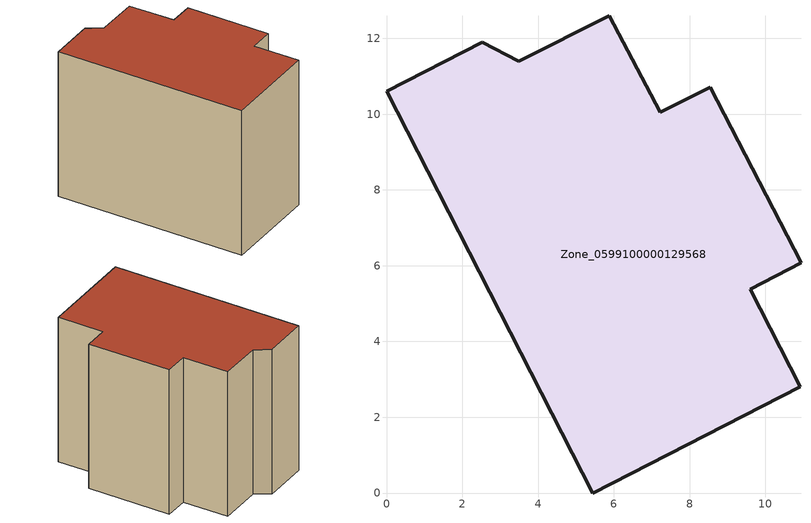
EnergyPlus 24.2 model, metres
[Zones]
Zone_0599100000129568
 floor ground (C_G): 3.49,11.4 5.88,12.59 7.22,10.05 8.55,10.71 10.94,6.07 9.6,5.38 10.92,2.81 5.44,0 0,10.6 2.53,11.9 z0
 wall outside (C_F): 5.44,0 10.92,2.81 9.6,5.38 10.94,6.07 8.55,10.71 7.22,10.05 5.88,12.59 3.49,11.4 2.53,11.9 0,10.6 5.44,0 z0:9.48
 roof outside (C_R): 5.88,12.59 3.49,11.4 2.53,11.9 0,10.6 5.44,0 10.92,2.81 9.6,5.38 10.94,6.07 8.55,10.71 7.22,10.05 z9.48
[BUILDING]
Pand.0599100000129568: North Axis=0; Terrain=City; Loads Convergence Tolerance Value=0.04; Temperature Convergence Tolerance Value=0.4; Solar Distribution=FullExterior; Maximum Number of Warmup Days=25; Minimum Number of Warmup Days=1
[Site:Location]
Rotterdam.The.Hague.AP_ZH_NLD Design_Conditions: Latitude=51.96; Longitude=4.45; Time Zone=1; Elevation=-4.5
[SITE:GROUNDTEMPERATURE:BUILDINGSURFACE]
18, 18, 18, 18, 18, 18, 18, 18, 18, 18, 18, 18
[MATERIAL] Thermal Absorptance=0.9; Solar Absorptance=0.7; Visible Absorptance=0.7
Name | Roughness | Thickness | Conductivity | Density | Specific Heat
G.TC.1946 | MediumSmooth | 0.15 | 1 | 540 | 1210
F.TC.1946 | Rough | 0.3 | 0.857143 | 1920 | 840
R.TC.1946 | MediumRough | 0.2 | 0.909091 | 1500 | 1000
[CONSTRUCTION]
C_G: G.TC.1946
C_F: F.TC.1946
C_R: R.TC.1946
[ZONE]
Zone_0599100000129568: Type=1; Multiplier=1; Ceiling Height=Autocalculate; Volume=Autocalculate; Floor Area=autocalculate; Part of Total Floor Area=Yes
[ZONEINFILTRATION:DESIGNFLOWRATE]
Infil_Zone_0599100000129568: Zone or ZoneList or Space or SpaceList=Zone_0599100000129568; Schedule=AlwaysOn; Design Flow Rate Calculation Method=Flow/Area; Flow Rate per Floor Area=0.003; Constant Term Coefficient=1; Temperature Term Coefficient=0; Velocity Term Coefficient=0; Velocity Squared Term Coefficient=0
[HVACTEMPLATE:ZONE:IDEALLOADSAIRSYSTEM]
Zone_0599100000129568: Maximum Heating Supply Air Temperature=50; Minimum Cooling Supply Air Temperature=13; Maximum Heating Supply Air Humidity Ratio=0.0156; Minimum Cooling Supply Air Humidity Ratio=0.0077; Heating Limit=NoLimit; Cooling Limit=NoLimit; Dehumidification Control Type=ConstantSensibleHeatRatio; Cooling Sensible Heat Ratio=0.7; Dehumidification Setpoint=60; Humidification Control Type=None; Humidification Setpoint=30; Outdoor Air Method=None; Outdoor Air Flow Rate per Person=0.00944; Outdoor Air Flow Rate per Zone Floor Area=0; Outdoor Air Flow Rate per Zone=0; Demand Controlled Ventilation Type=None; Outdoor Air Economizer Type=NoEconomizer; Heat Recovery Type=None; Sensible Heat Recovery Effectiveness=0.7; Latent Heat Recovery Effectiveness=0.65
[ZONECONTROL:THERMOSTAT]
ThermostatControl_Zone_0599100000129568: Zone or ZoneList=Zone_0599100000129568; Control Type Schedule=DualSetpointControlType; Control 1=Thermostat_Zone_0599100000129568; Temperature Difference Between Cutout And Setpoint=0
[THERMOSTATSETPOINT:DUALSETPOINT]
Thermostat_Zone_0599100000129568: Heating Setpoint Temperature Schedule=HeatingSetpoint_Zone_0599100000129568; Cooling Setpoint Temperature Schedule=CoolingSetpoint_Zone_0599100000129568
[SCHEDULE:COMPACT]
HeatingSetpoint_Zone_0599100000129568: Through: 12/31, For: AllDays, Until: 24:00, 21
CoolingSetpoint_Zone_0599100000129568: Through: 12/31, For: AllDays, Until: 24:00, 24
DualSetpointControlType: Through: 12/31, For: AllDays, Until: 24:00, 4
AlwaysOn: Through: 12/31, For: AllDays, Until: 24:00, 1
